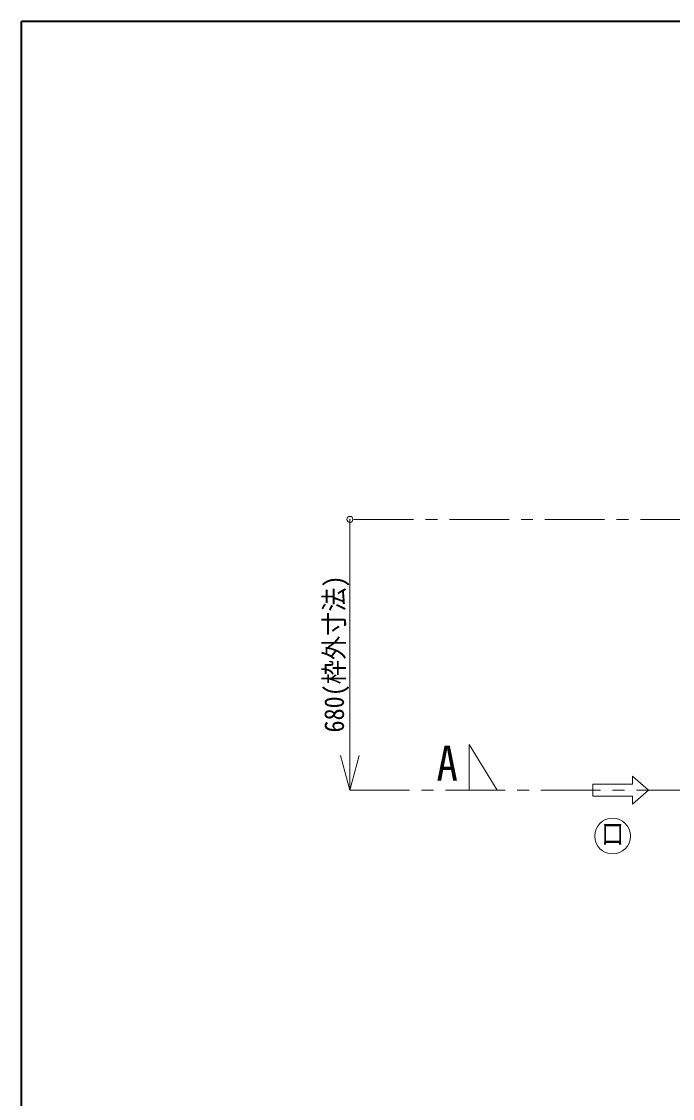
# Model space of a CAD drawing. Units: millimetres at full size, sheet at 1:15; details may follow other scales. Extents: x -3184 to 2891, y -2037 to 2178.
# Drawn here: x -3184 to -2366, y 826 to 2178 of the extents above; entities that cross this region are included whole.
import ezdxf
from ezdxf.enums import TextEntityAlignment as Align

# ---------------------------------------------------------------- set-up
doc = ezdxf.new("R2010")
doc.units = ezdxf.units.MM
doc.header["$LTSCALE"] = 15
doc.header["$PDMODE"] = 32
doc.header["$PDSIZE"] = 7.5
doc.linetypes.add('CHAIN1', pattern=[8, 5, -1, 1, -1])
doc.layers.add('0-0', color=4, linetype='Continuous', lineweight=9)
doc.styles.add('ＭＳ ゴシック', font='')
doc.styles.get('ＭＳ ゴシック').set_extended_font_data('MS Gothic')

msp = doc.modelspace()

# ---------------------------------------------------------------- linework, layer by layer
at = {"layer": '0-0', "color": 1, "lineweight": 40}
for p in [(-3184.2, -2037.13), (2890.8, 2177.87)]:
    msp.add_line(p, (-3184.2, 2177.87), dxfattribs=at)
at = {"layer": '0-0'}
msp.add_line((-2771.7, 1552.87), (-2771.7, 1212.87), dxfattribs=at)
at = {"layer": '0-0', "linetype": 'CHAIN1'}
for p, q in [((-2331.7, 1552.87), (-2771.7, 1552.87)), ((-2621.7, 1212.87), (-2621.7, 1270.37)), ((-2586.7, 1212.87), (-2621.7, 1270.37)), ((-2771.7, 1212.87), (-696.7, 1212.87))]:
    msp.add_line(p, q, dxfattribs=at)
at = {"layer": '0-0', "color": 7, "lineweight": 18}
for p, q in [((-2771.7, 1212.87), (-2783.35, 1256.34)), ((-2771.7, 1212.87), (-2760.06, 1256.34)), ((-2416.7, 1230.37), (-2416.7, 1220.37)), ((-2396.7, 1212.87), (-2416.7, 1230.37)), ((-2466.7, 1220.37), (-2466.7, 1205.37)), ((-2416.7, 1220.37), (-2466.7, 1220.37)), ((-2416.7, 1205.37), (-2466.7, 1205.37)), ((-2396.7, 1212.87), (-2416.7, 1195.37)), ((-2416.7, 1205.37), (-2416.7, 1195.37))]:
    msp.add_line(p, q, dxfattribs=at)
msp.add_circle((-2441.7, 1155.37), 22.5, dxfattribs=at)
at = {"layer": '0-0', "color": 1}
msp.add_point((-2771.7, 1552.87), dxfattribs=at)

# ---------------------------------------------------------------- texts
at = {"layer": '0-0', "color": 7, "style": 'ＭＳ ゴシック', "width": 0.9}
msp.add_text('680(枠外寸法)', height=24.74, rotation=90, dxfattribs=at).set_placement((-2771.7, 1285.37), align=Align.BOTTOM_LEFT)
at = {"layer": '0-0', "color": 7, "style": 'ＭＳ ゴシック'}
for s, height, width, p in [('A', 43.99, 0.9, (-2662.95, 1211.62)), ('ロ', 27.49, 0.8, (-2456.7, 1136.62))]:
    msp.add_text(s, height=height, dxfattribs=dict(at, width=width)).set_placement(p, align=Align.BOTTOM_LEFT)

doc.saveas('drawing.dxf')
